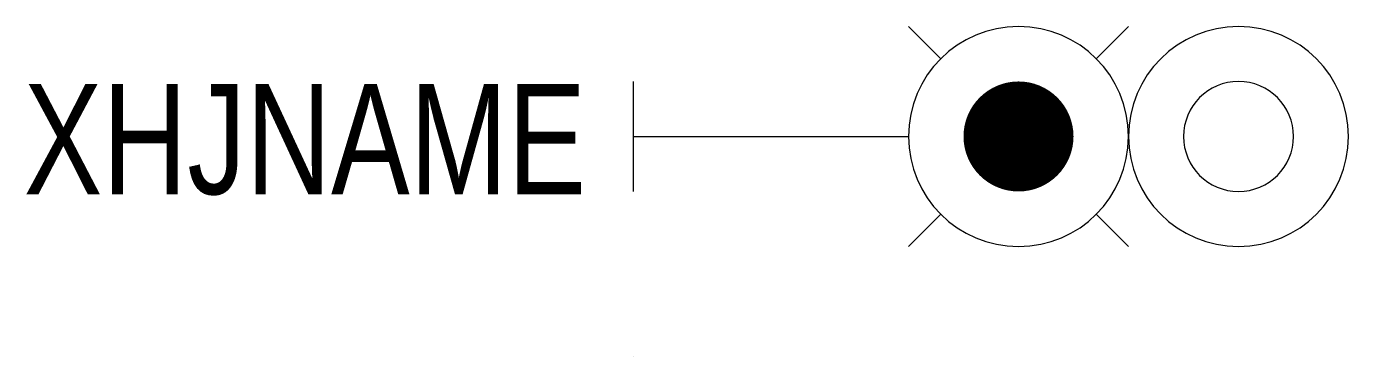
# Model space of a CAD drawing. Header units: millimetres. Extents: x -11 to 13, y 0 to 6.
import ezdxf
from ezdxf.enums import TextEntityAlignment as Align

# ---------------------------------------------------------------- set-up
doc = ezdxf.new("R2010")
doc.units = ezdxf.units.MM
doc.header["$MEASUREMENT"] = 0

msp = doc.modelspace()

# ---------------------------------------------------------------- linework, layer by layer
msp.add_line((0, 0.001), (0, -0.001))
at = {"color": 5}
msp.add_lwpolyline([(5, 4, 1), (9, 4, 1)], format="xyb", close=True, dxfattribs=at)
for points in [[(5.586, 5.414), (5, 6)], [(9, 6), (8.414, 5.414)], [(5.586, 2.586), (5, 2)], [(9, 2), (8.414, 2.586)]]:
    msp.add_lwpolyline(points, dxfattribs=at)
at = {"color": 7}
for points in [[(9, 4, 1), (13, 4, 1)], [(10, 4, 1), (12, 4, 1)]]:
    msp.add_lwpolyline(points, format="xyb", close=True, dxfattribs=at)
for points in [[(0, 3), (0, 5)], [(0, 4), (5, 4)]]:
    msp.add_lwpolyline(points, dxfattribs=at)
at = {"color": 5, "const_width": 1}
msp.add_lwpolyline([(6.5, 4, 1), (7.5, 4, 1)], format="xyb", close=True, dxfattribs=at)

# ---------------------------------------------------------------- texts
at = {"width": 0.8}
msp.add_attdef('XHJNAME', text='D1', height=2, dxfattribs=at).set_placement((-0.86, 2.951), align=Align.RIGHT)

doc.saveas('drawing.dxf')
